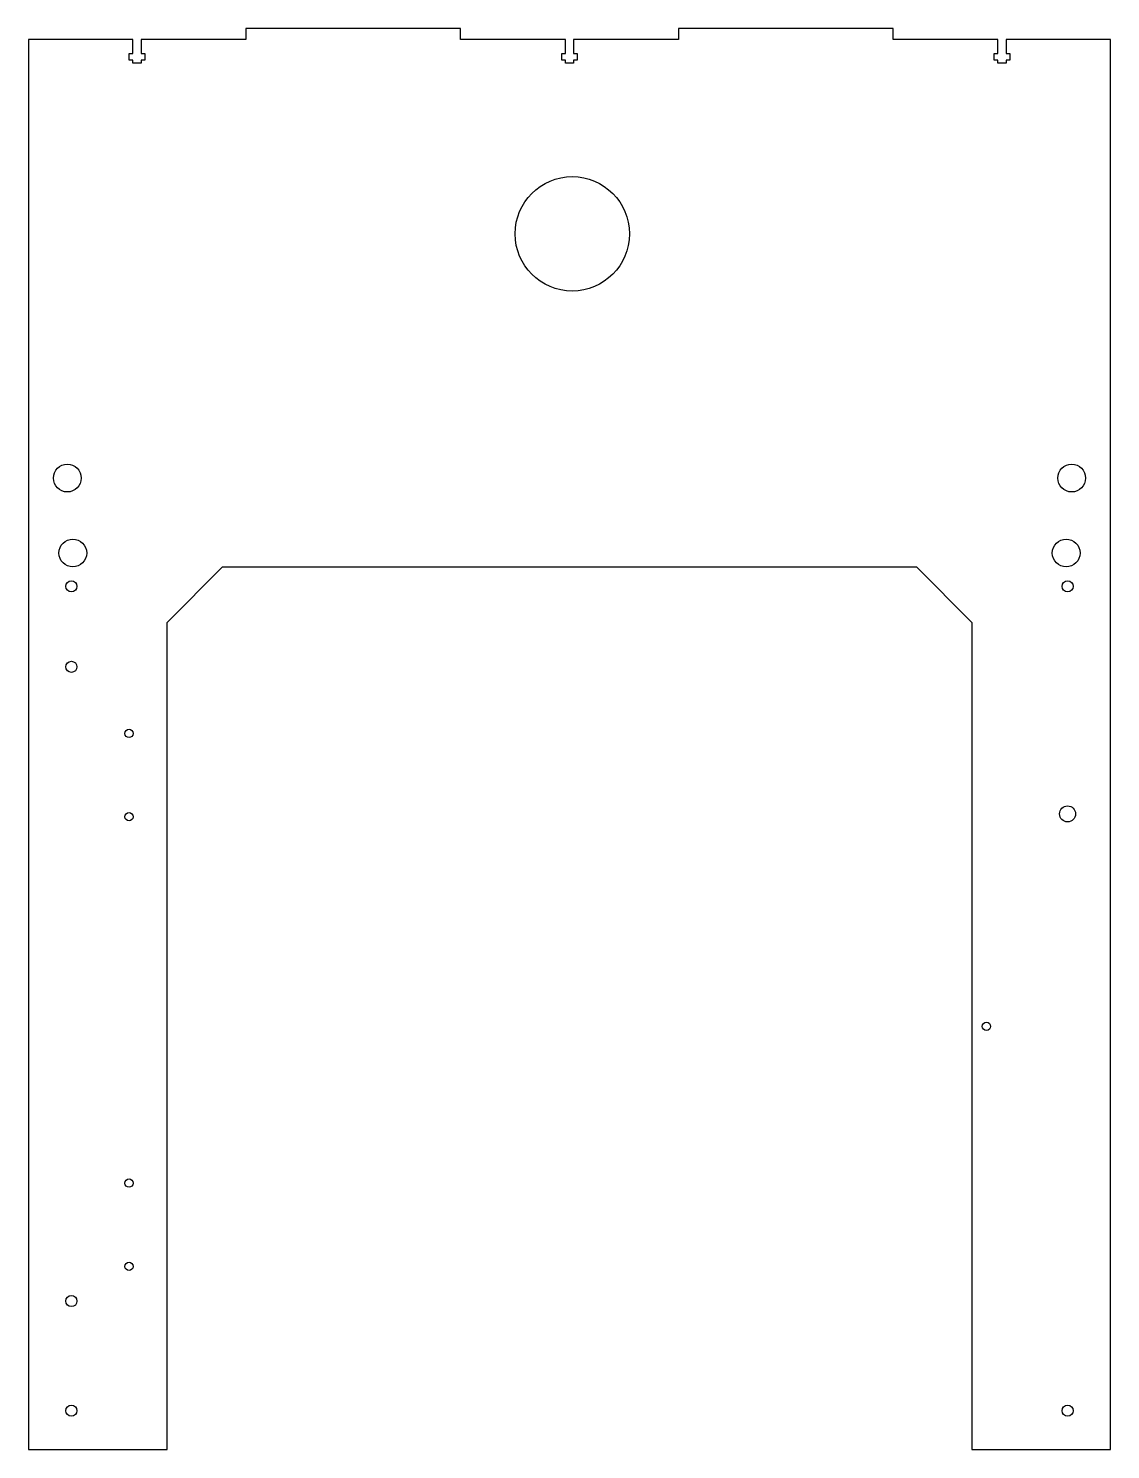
# Model space of a CAD drawing. Header units: millimetres. Extents: x -385 to 5, y -358 to 154.
import ezdxf

# ---------------------------------------------------------------- set-up
doc = ezdxf.new("R2010")
doc.units = ezdxf.units.MM

msp = doc.modelspace()

# ---------------------------------------------------------------- linework, layer by layer
msp.add_lwpolyline([(-188.85, 150), (-188.85, 145), (-187.55, 145), (-187.55, 142.55), (-188.85, 142.55), (-188.85, 141.5), (-191.85, 141.5), (-191.85, 142.55), (-193.15, 142.55), (-193.15, 145), (-191.85, 145), (-191.85, 150), (-229.65, 150), (-229.65, 154), (-307.05, 154), (-307.05, 150), (-344.7, 150), (-344.7, 145), (-343.4, 145), (-343.4, 142.55), (-344.7, 142.55), (-344.7, 141.5), (-347.7, 141.5), (-347.7, 142.55), (-349, 142.55), (-349, 145), (-347.7, 145), (-347.7, 150), (-385.35, 150), (-385.35, -358), (-335.35, -358), (-335.35, -60), (-315.35, -40), (-65.35, -40), (-45.35, -60), (-45.35, -358), (4.65, -358), (4.65, 150), (-33, 150), (-33, 145), (-31.7, 145), (-31.7, 142.55), (-33, 142.55), (-33, 141.5), (-36, 141.5), (-36, 142.55), (-37.3, 142.55), (-37.3, 145), (-36, 145), (-36, 150), (-73.65, 150), (-73.65, 154), (-151.05, 154), (-151.05, 150)], close=True)
for centre, radius in [((-189.35, 80), 20.6), ((-371.35, -8), 5), ((-9.35, -8), 5), ((-369.35, -35), 5), ((-11.35, -35), 5), ((-369.85, -47), 2), ((-10.85, -47), 2), ((-369.85, -76), 2), ((-349.1, -100), 1.5), ((-10.85, -129), 2.88), ((-349.1, -130), 1.5), ((-40.08, -205.52), 1.5), ((-349.1, -262), 1.5), ((-349.1, -292), 1.5), ((-369.85, -304.5), 2), ((-369.85, -344), 2), ((-10.85, -344), 2)]:
    msp.add_circle(centre, radius)

doc.saveas('drawing.dxf')
